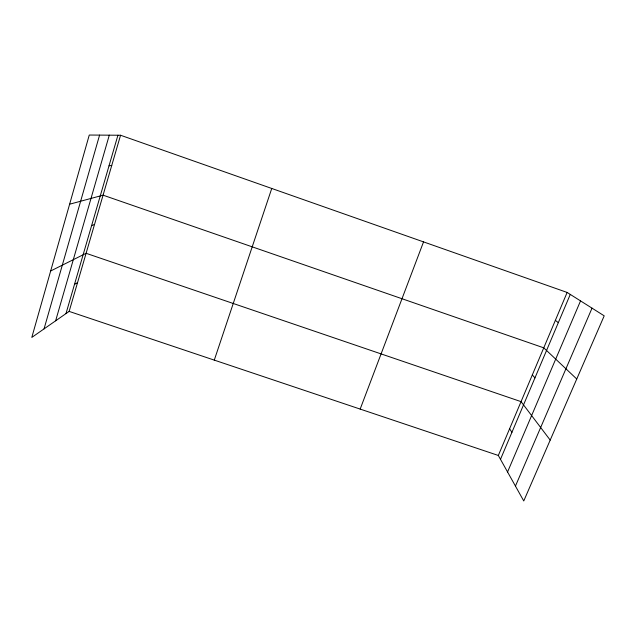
<?xml version="1.0" encoding="UTF-8"?>
<svg xmlns="http://www.w3.org/2000/svg" width="636" height="636" viewBox="0 0 636 636"><rect width="100%" height="100%" fill="white"/><g stroke="black" fill="none" stroke-linecap="round" stroke-linejoin="round"><path stroke-width="0.95" d="M44.051 328.884L99.582 135.102M55.634 320.814L109.289 135.166M65.985 313.604L117.93 135.222M69.141 311.401L120.562 135.245L567.137 292.441L604.2 315.83L523.754 500.961L498.33 455.463L69.141 311.401L31.8 337.422L89.263 135.039L120.562 135.245M214.284 360.119L271.755 188.463M360.167 409.091L423.536 241.895M498.33 455.463L567.137 292.441M500.492 459.335L570.269 294.42M507.56 471.984L580.533 300.892M515.446 486.087L592.029 308.15M74.476 284.427L77.56 282.575M50.665 270.984L86.099 253.303L521.051 401.634L550.204 440.096M91.616 225.589L94.518 224.452M69.626 204.204L103.072 195.173L543.756 347.836L576.749 379.008M109.018 165.813L111.745 165.432M555.363 320.345L558.321 322.659M532.324 374.93L534.956 377.887M509.611 428.751L511.924 432.321"/></g></svg>
